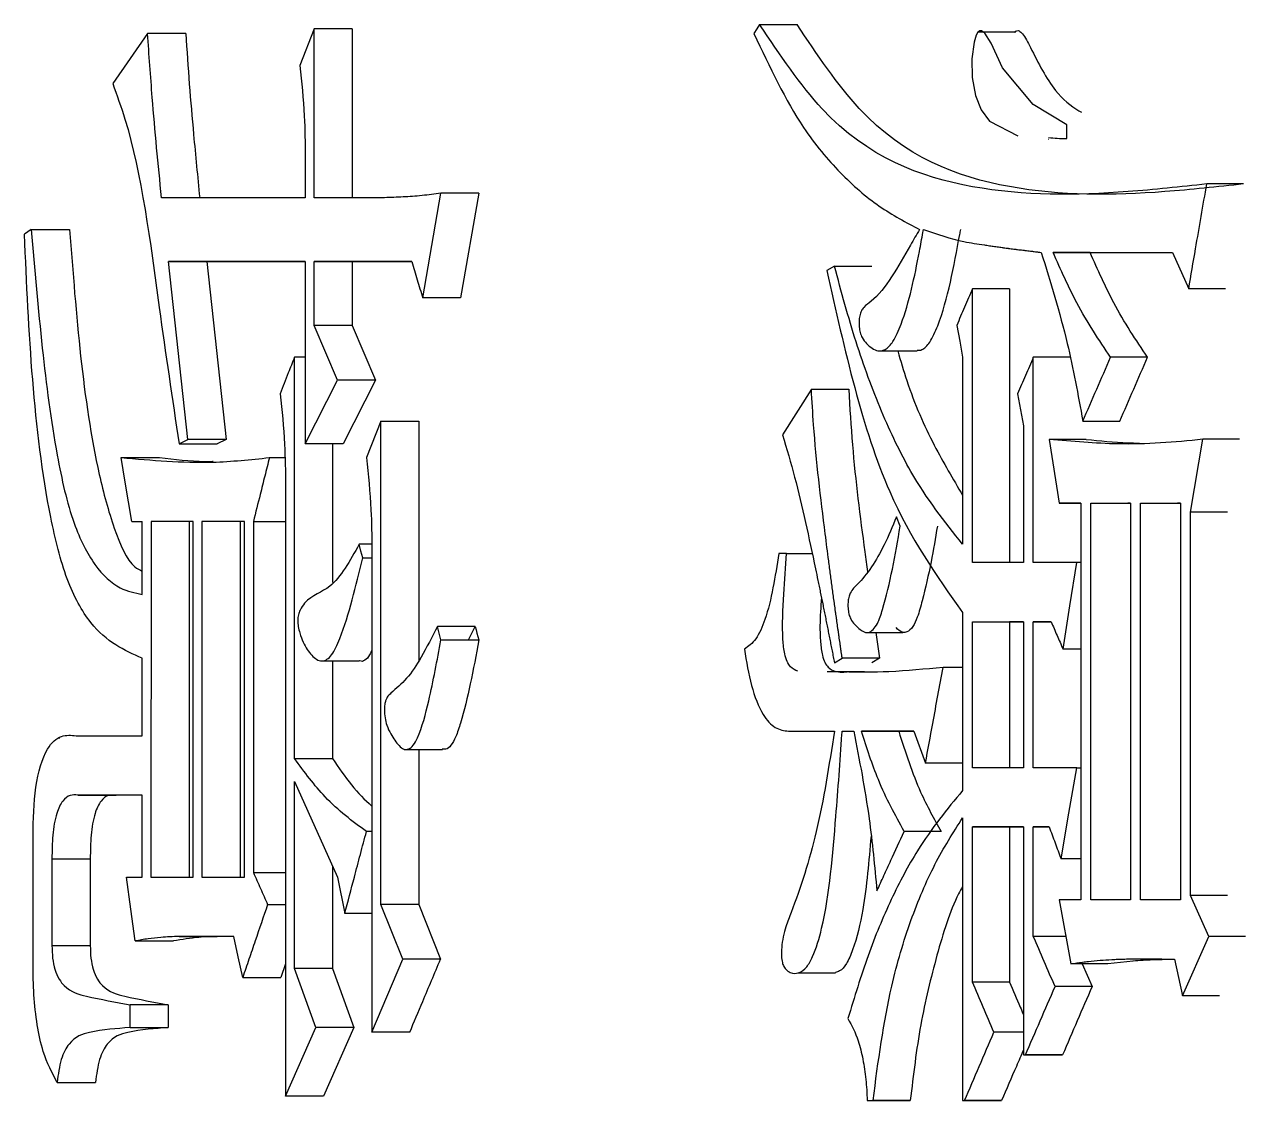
# Model space of a CAD drawing. Header units: millimetres. Extents: x 2063 to 4500, y 825 to 2548.
# Drawn here: x 3144.82 to 3147.716, y 1521.488 to 1524.041 of the extents above; entities that cross this region are included whole.
import ezdxf

# ---------------------------------------------------------------- set-up
doc = ezdxf.new("R2010")
doc.units = ezdxf.units.MM

msp = doc.modelspace()

# ---------------------------------------------------------------- linework, layer by layer
at = {"color": 7, "linetype": 'Continuous', "lineweight": 25}
for p, q in [((3145.1119, 1524.0191), (3145.0293, 1523.9004)), ((3145.2024, 1524.0191), (3145.1119, 1524.0191)), ((3145.5071, 1524.03), (3145.4731, 1523.9434)), ((3145.5071, 1523.6297), (3145.5071, 1524.03)), ((3145.5972, 1524.03), (3145.5972, 1523.6297)), ((3146.5638, 1524.0407), (3146.6525, 1524.0407)), ((3147.1692, 1524.0222), (3147.0807, 1524.0222)), ((3147.2927, 1523.7704), (3147.2927, 1523.8029)), ((3147.2482, 1523.7685), (3147.2487, 1523.7685)), ((3145.4859, 1523.7271), (3145.4859, 1523.6297)), ((3145.7646, 1523.3918), (3145.8079, 1523.6406)), ((3145.8976, 1523.6406), (3145.8079, 1523.6406)), ((3145.8976, 1523.6406), (3145.8543, 1523.3918)), ((3147.7116, 1523.6623), (3147.6243, 1523.6623)), ((3145.4859, 1523.6297), (3145.1451, 1523.6297)), ((3145.6741, 1523.6297), (3145.5071, 1523.6297)), ((3144.8362, 1523.554), (3144.8199, 1523.5432)), ((3144.8362, 1523.554), (3144.9271, 1523.554)), ((3147.2598, 1523.5), (3147.5433, 1523.5)), ((3147.3476, 1523.5), (3147.2598, 1523.5)), ((3147.3476, 1523.5), (3147.5433, 1523.5)), ((3147.5433, 1523.5), (3147.5814, 1523.4134)), ((3145.1618, 1523.4783), (3145.4859, 1523.4783)), ((3145.2077, 1523.0564), (3145.1618, 1523.4783)), ((3145.2523, 1523.4783), (3145.1618, 1523.4783)), ((3145.4859, 1523.4783), (3145.2523, 1523.4783)), ((3145.2523, 1523.4783), (3145.2981, 1523.0564)), ((3145.4859, 1523.4783), (3145.4859, 1523.0456)), ((3145.5071, 1523.4783), (3145.7387, 1523.4783)), ((3145.5071, 1523.3268), (3145.5071, 1523.4783)), ((3145.5972, 1523.4783), (3145.5071, 1523.4783)), ((3145.7387, 1523.4783), (3145.5972, 1523.4783)), ((3145.5972, 1523.4783), (3145.5972, 1523.3268)), ((3146.7412, 1523.4675), (3146.723, 1523.4567)), ((3147.0684, 1522.7644), (3147.0684, 1523.4134)), ((3147.1564, 1523.4134), (3147.1564, 1522.7644)), ((3147.6687, 1523.4134), (3147.5814, 1523.4134)), ((3145.8543, 1523.3918), (3145.7646, 1523.3918)), ((3145.5626, 1523.197), (3145.5071, 1523.3268)), ((3145.5972, 1523.3268), (3145.5071, 1523.3268)), ((3145.5972, 1523.3268), (3145.6526, 1523.197)), ((3146.8488, 1523.2662), (3146.9377, 1523.2662)), ((3145.4604, 1522.2992), (3145.4604, 1523.2511)), ((3145.4859, 1523.2511), (3145.4604, 1523.2511)), ((3147.0451, 1523.2512), (3147.0451, 1522.8077)), ((3147.2129, 1522.7644), (3147.2129, 1523.2512)), ((3145.4859, 1523.0456), (3145.5626, 1523.197)), ((3145.6526, 1523.197), (3145.5626, 1523.197)), ((3145.6526, 1523.197), (3145.5759, 1523.0456)), ((3146.6865, 1523.1754), (3146.6182, 1523.0673)), ((3146.6865, 1523.1754), (3146.775, 1523.1754)), ((3145.6654, 1523.0997), (3145.6311, 1523.0131)), ((3145.6654, 1521.953), (3145.6654, 1523.0997)), ((3145.6654, 1523.0997), (3145.7553, 1523.0997)), ((3145.7553, 1523.0997), (3145.7553, 1522.5315)), ((3147.1895, 1523.0889), (3147.1895, 1522.7644)), ((3147.3303, 1523.0997), (3147.418, 1523.0997)), ((3145.1868, 1523.0456), (3145.2077, 1523.0564)), ((3145.1868, 1523.0456), (3145.2772, 1523.0456)), ((3145.2981, 1523.0564), (3145.2077, 1523.0564)), ((3145.2981, 1523.0564), (3145.2772, 1523.0456)), ((3145.5505, 1523.0456), (3145.5505, 1522.7167)), ((3147.2504, 1523.0564), (3147.2739, 1522.905)), ((3147.3382, 1523.0564), (3147.2504, 1523.0564)), ((3147.5861, 1522.8834), (3147.6148, 1523.0565)), ((3147.702, 1523.0565), (3147.6148, 1523.0565)), ((3145.0497, 1523.0131), (3145.1403, 1523.0131)), ((3145.401, 1523.0131), (3145.4377, 1523.0131)), ((3145.4391, 1522.9482), (3145.4391, 1521.4987)), ((3147.2739, 1522.905), (3147.3256, 1522.905)), ((3147.3256, 1522.905), (3147.2739, 1522.905)), ((3147.3256, 1522.905), (3147.3256, 1521.9639)), ((3147.3491, 1522.905), (3147.4436, 1522.905)), ((3147.3491, 1521.9639), (3147.3491, 1522.905)), ((3147.3491, 1522.905), (3147.4368, 1522.905)), ((3147.4436, 1522.905), (3147.4368, 1522.905)), ((3147.4436, 1522.905), (3147.4436, 1521.9639)), ((3147.4673, 1522.905), (3147.5623, 1522.905)), ((3147.4673, 1521.9639), (3147.4673, 1522.905)), ((3147.4673, 1522.905), (3147.5548, 1522.905)), ((3147.5623, 1522.905), (3147.5548, 1522.905)), ((3147.5623, 1522.905), (3147.5623, 1521.9639)), ((3145.0745, 1522.8617), (3145.0994, 1522.8617)), ((3145.0745, 1522.8617), (3145.0994, 1522.8617)), ((3145.0994, 1522.6886), (3145.0994, 1522.8617)), ((3145.1202, 1522.8617), (3145.1201, 1522.0179)), ((3145.2202, 1522.8617), (3145.1202, 1522.8617)), ((3145.2107, 1522.8617), (3145.1202, 1522.8617)), ((3145.2202, 1522.8617), (3145.2107, 1522.8617)), ((3145.2107, 1522.8617), (3145.2107, 1522.0179)), ((3145.2202, 1522.0179), (3145.2202, 1522.8617)), ((3145.3419, 1522.8617), (3145.2411, 1522.8617)), ((3145.2411, 1522.8617), (3145.2411, 1522.0179)), ((3145.3315, 1522.8617), (3145.2411, 1522.8617)), ((3145.3419, 1522.8617), (3145.3315, 1522.8617)), ((3145.3315, 1522.8617), (3145.3315, 1522.0179)), ((3145.3419, 1522.0179), (3145.3419, 1522.8617)), ((3145.363, 1522.8617), (3145.4391, 1522.8617)), ((3145.363, 1522.8617), (3145.363, 1522.0288)), ((3146.8972, 1522.8509), (3146.888, 1522.8725)), ((3145.6437, 1522.8076), (3145.6139, 1522.8076)), ((3145.644, 1522.7968), (3145.6439, 1521.6502)), ((3145.6225, 1522.7752), (3145.644, 1522.7752)), ((3146.6273, 1522.786), (3146.6092, 1522.786)), ((3146.6273, 1522.786), (3146.6878, 1522.786)), ((3147.1895, 1522.7644), (3147.0684, 1522.7644)), ((3147.3162, 1522.7644), (3147.2129, 1522.7644)), ((3147.3256, 1522.7644), (3147.3162, 1522.7644)), ((3147.0451, 1522.6454), (3147.0451, 1522.2235)), ((3147.0683, 1522.2776), (3147.0684, 1522.6238)), ((3147.0684, 1522.6238), (3147.1895, 1522.6238)), ((3147.0684, 1522.6238), (3147.1564, 1522.6238)), ((3147.1895, 1522.6238), (3147.1564, 1522.6238)), ((3147.1564, 1522.6238), (3147.1564, 1522.2776)), ((3147.1895, 1522.6238), (3147.1895, 1522.2776)), ((3147.2129, 1522.6238), (3147.2551, 1522.6238)), ((3147.2129, 1522.2776), (3147.2129, 1522.6238)), ((3147.2551, 1522.6238), (3147.2129, 1522.6238)), ((3145.8889, 1522.6129), (3145.7993, 1522.6129)), ((3145.8732, 1522.5812), (3145.8889, 1522.6129)), ((3146.8145, 1522.5986), (3146.9034, 1522.5986)), ((3146.8393, 1522.5986), (3146.8479, 1522.5372)), ((3145.8079, 1522.5805), (3145.8976, 1522.5805)), ((3145.0994, 1522.3533), (3145.0994, 1522.5372)), ((3146.7412, 1522.5264), (3146.7595, 1522.5372)), ((3146.8479, 1522.5372), (3146.7595, 1522.5372)), ((3146.8479, 1522.5372), (3146.8296, 1522.5264)), ((3147.3256, 1522.5589), (3147.2833, 1522.5589)), ((3145.5232, 1522.531), (3145.6137, 1522.531)), ((3145.5505, 1522.531), (3145.5505, 1522.2992)), ((3147.0451, 1522.5156), (3146.9988, 1522.5156)), ((3146.8123, 1522.505), (3146.7441, 1522.505)), ((3146.6319, 1522.3641), (3146.741, 1522.3641)), ((3146.6319, 1522.3641), (3146.7204, 1522.3641)), ((3146.7594, 1522.3641), (3146.7869, 1522.3641)), ((3146.8053, 1522.3641), (3146.9294, 1522.3641)), ((3146.8936, 1522.3641), (3146.8053, 1522.3641)), ((3146.9294, 1522.3641), (3146.8936, 1522.3641)), ((3146.9294, 1522.3641), (3146.9571, 1522.2884)), ((3144.9036, 1522.3479), (3144.9002, 1522.3479)), ((3144.9426, 1522.3533), (3145.0994, 1522.3533)), ((3144.9426, 1522.3533), (3145.0333, 1522.3533)), ((3145.721, 1522.3209), (3145.8115, 1522.3209)), ((3145.7553, 1522.3209), (3145.7553, 1521.953)), ((3145.4604, 1522.2992), (3145.5505, 1522.2992)), ((3147.0451, 1522.2884), (3146.9571, 1522.2884)), ((3147.1895, 1522.2776), (3147.0683, 1522.2776)), ((3147.3162, 1522.2776), (3147.2129, 1522.2776)), ((3147.3162, 1522.2776), (3147.3256, 1522.2776)), ((3145.4603, 1522.2451), (3145.5626, 1522.018)), ((3145.4603, 1521.8016), (3145.4603, 1522.2451)), ((3145.0994, 1522.2127), (3144.9467, 1522.2126)), ((3144.9467, 1522.2126), (3145.0374, 1522.2126)), ((3145.0994, 1522.2126), (3145.0374, 1522.2126)), ((3145.0994, 1522.0179), (3145.0994, 1522.2127)), ((3147.0451, 1522.1586), (3147.0451, 1521.4879)), ((3147.0683, 1522.137), (3147.1895, 1522.137)), ((3147.0683, 1521.7692), (3147.0683, 1522.137)), ((3147.1564, 1522.137), (3147.0683, 1522.137)), ((3147.1895, 1522.137), (3147.1564, 1522.137)), ((3147.1564, 1522.137), (3147.1564, 1521.7692)), ((3147.1895, 1522.137), (3147.1895, 1521.5961)), ((3147.2129, 1522.137), (3147.2504, 1522.137)), ((3147.2129, 1521.8774), (3147.2129, 1522.137)), ((3147.2504, 1522.137), (3147.2129, 1522.137)), ((3144.8403, 1521.8124), (3144.8403, 1522.1153)), ((3145.6439, 1522.1262), (3145.6311, 1522.1262)), ((3144.8852, 1522.0612), (3144.8852, 1521.8557)), ((3144.8852, 1522.0612), (3144.976, 1522.0612)), ((3144.976, 1522.0612), (3144.976, 1521.8557)), ((3145.5505, 1522.0449), (3145.5505, 1521.8016)), ((3147.3256, 1522.0613), (3147.2786, 1522.0613)), ((3145.0621, 1522.0179), (3145.0994, 1522.0179)), ((3145.1201, 1522.0179), (3145.2202, 1522.0179)), ((3145.2411, 1522.0179), (3145.3419, 1522.0179)), ((3145.363, 1522.0288), (3145.4391, 1522.0288)), ((3145.5626, 1522.018), (3145.5797, 1521.9314)), ((3147.2739, 1521.9639), (3147.3021, 1521.8125)), ((3147.3256, 1521.9639), (3147.2739, 1521.9639)), ((3147.4436, 1521.9639), (3147.3491, 1521.9639)), ((3147.5623, 1521.9639), (3147.4673, 1521.9639)), ((3147.6291, 1521.8774), (3147.5861, 1521.9747)), ((3145.3968, 1521.953), (3145.4391, 1521.953)), ((3145.6439, 1521.9314), (3145.5797, 1521.9314)), ((3145.7171, 1521.8232), (3145.6654, 1521.953)), ((3145.7553, 1521.953), (3145.6654, 1521.953)), ((3145.7553, 1521.953), (3145.8069, 1521.8232)), ((3145.3166, 1521.8773), (3145.1868, 1521.8773)), ((3145.1868, 1521.8773), (3145.2772, 1521.8773)), ((3145.3166, 1521.8773), (3145.2772, 1521.8773)), ((3147.29, 1521.8774), (3147.2129, 1521.8774)), ((3147.5671, 1521.7367), (3147.6291, 1521.8774)), ((3147.7163, 1521.8774), (3147.6291, 1521.8774)), ((3144.8852, 1521.8557), (3144.976, 1521.8557)), ((3145.0828, 1521.8665), (3145.1734, 1521.8665)), ((3145.4391, 1521.8127), (3145.428, 1521.78)), ((3145.6439, 1521.6502), (3145.7171, 1521.8232)), ((3145.8069, 1521.8232), (3145.7171, 1521.8232)), ((3147.3898, 1521.8125), (3147.3021, 1521.8125)), ((3147.3288, 1521.8125), (3147.3522, 1521.7584)), ((3147.4497, 1521.8187), (3147.3898, 1521.8125)), ((3147.548, 1521.8233), (3147.5671, 1521.7367)), ((3145.5114, 1521.661), (3145.4603, 1521.8016)), ((3145.5505, 1521.8016), (3145.6014, 1521.661)), ((3146.6545, 1521.7907), (3146.7437, 1521.7907)), ((3145.3377, 1521.78), (3145.428, 1521.78)), ((3147.1564, 1521.7692), (3147.0683, 1521.7692)), ((3147.3522, 1521.7584), (3147.2645, 1521.7584)), ((3147.6544, 1521.7367), (3147.5671, 1521.7367)), ((3145.0704, 1521.661), (3145.0704, 1521.7151)), ((3145.161, 1521.7151), (3145.0704, 1521.7151)), ((3145.161, 1521.7151), (3145.161, 1521.661)), ((3145.0704, 1521.661), (3145.161, 1521.661)), ((3145.4391, 1521.4987), (3145.5114, 1521.661)), ((3145.6014, 1521.661), (3145.5114, 1521.661)), ((3145.6014, 1521.661), (3145.5293, 1521.4987)), ((3145.7338, 1521.6502), (3145.6439, 1521.6502)), ((3147.1895, 1521.6502), (3147.1195, 1521.6502)), ((3147.1895, 1521.5961), (3147.1942, 1521.5961)), ((3147.1895, 1521.5961), (3147.2774, 1521.5961)), ((3147.2821, 1521.5961), (3147.1942, 1521.5961)), ((3147.2774, 1521.5961), (3147.2821, 1521.5961)), ((3144.8975, 1521.5311), (3144.9883, 1521.5311)), ((3145.5293, 1521.4987), (3145.4391, 1521.4987)), ((3146.819, 1521.4879), (3146.8328, 1521.4879)), ((3146.819, 1521.4879), (3146.9074, 1521.4879)), ((3147.0451, 1521.4879), (3147.0498, 1521.4879)), ((3147.0451, 1521.4879), (3147.1332, 1521.4879)), ((3147.1378, 1521.4879), (3147.0498, 1521.4879)), ((3147.1332, 1521.4879), (3147.1378, 1521.4879))]:
    msp.add_line(p, q, dxfattribs=at)
at = {"color": 7, "linetype": 'Continuous', "lineweight": 25, "flags": 128}
for points in [[(3145.5972, 1524.03), (3145.5747, 1524.03), (3145.5522, 1524.03), (3145.5297, 1524.03), (3145.5071, 1524.03)], [(3146.5638, 1524.0407), (3146.5571, 1524.03), (3146.5503, 1524.0192)], [(3147.2927, 1523.8029), (3147.2125, 1523.8511), (3147.1395, 1523.9377), (3147.1131, 1523.9964), (3147.0975, 1524.0203), (3147.0901, 1524.0256), (3147.0857, 1524.0257), (3147.0815, 1524.0226), (3147.0773, 1524.0153), (3147.0722, 1523.9984), (3147.067, 1523.9592), (3147.0677, 1523.9149), (3147.0756, 1523.8719), (3147.0891, 1523.8378), (3147.1091, 1523.8113), (3147.1763, 1523.7761), (3147.1763, 1523.7761)], [(3146.7412, 1523.4675), (3146.7777, 1523.4675), (3146.8037, 1523.4675), (3146.8297, 1523.4675)], [(3147.1564, 1523.4134), (3147.1342, 1523.4134), (3147.1119, 1523.4134), (3147.0684, 1523.4134)], [(3147.0312, 1523.3269), (3147.0382, 1523.289), (3147.0451, 1523.2512)], [(3147.3008, 1523.2512), (3147.2786, 1523.2512), (3147.2564, 1523.2512), (3147.2129, 1523.2512)], [(3147.4839, 1523.2512), (3147.4618, 1523.2512), (3147.4397, 1523.2512), (3147.3963, 1523.2512)], [(3147.1755, 1523.1646), (3147.1825, 1523.1268), (3147.1895, 1523.0889)], [(3145.5759, 1523.0456), (3145.5532, 1523.0456), (3145.5195, 1523.0456), (3145.4859, 1523.0456)], [(3145.0745, 1522.8617), (3145.0669, 1522.9083), (3145.0592, 1522.9549), (3145.0497, 1523.0131)], [(3147.5861, 1521.9747), (3147.5861, 1522.429), (3147.5861, 1522.8834)], [(3147.6735, 1522.8834), (3147.6516, 1522.8834), (3147.6298, 1522.8834), (3147.608, 1522.8834), (3147.5861, 1522.8834)], [(3145.6225, 1522.7752), (3145.6182, 1522.7914), (3145.6139, 1522.8076)], [(3147.2833, 1522.5589), (3147.2997, 1522.6616), (3147.3162, 1522.7644)], [(3145.8079, 1522.5805), (3145.8036, 1522.5967), (3145.7993, 1522.6129)], [(3145.8889, 1522.6129), (3145.8911, 1522.6047), (3145.8933, 1522.5966), (3145.8976, 1522.5805)], [(3147.2786, 1522.0613), (3147.2974, 1522.1694), (3147.3162, 1522.2776)], [(3145.0828, 1521.8665), (3145.0724, 1521.9422), (3145.0621, 1522.0179)], [(3147.6735, 1521.9747), (3147.6298, 1521.9747), (3147.5861, 1521.9747)], [(3145.3377, 1521.78), (3145.3272, 1521.8286), (3145.3166, 1521.8773)], [(3145.5505, 1521.8016), (3145.5054, 1521.8016), (3145.4603, 1521.8016)], [(3146.9211, 1521.4879), (3146.8916, 1521.4879), (3146.8328, 1521.4879)], [(3146.9074, 1521.4879), (3146.912, 1521.4879), (3146.9151, 1521.4879), (3146.9181, 1521.4879), (3146.9211, 1521.4879)]]:
    msp.add_lwpolyline(points, dxfattribs=at)
at = {"color": 7, "linetype": 'Continuous', "lineweight": 25}
for points, knots in [([(3145.1451, 1523.6297), (3145.1412, 1523.6692), (3145.1333, 1523.7482), (3145.122, 1523.878), (3145.1155, 1523.9686), (3145.1119, 1524.0191)], [0, 0, 0, 0, 0.306381, 0.612797, 1, 1, 1, 1]), ([(3145.2024, 1524.0191), (3145.2052, 1523.9791), (3145.2106, 1523.8989), (3145.2219, 1523.7692), (3145.2307, 1523.6797), (3145.2356, 1523.6297)], [0, 0, 0, 0, 0.306393, 0.61282, 1, 1, 1, 1]), ([(3146.5503, 1524.0192), (3146.5877, 1523.9399), (3146.6489, 1523.8102), (3146.7537, 1523.6858), (3146.8463, 1523.6053), (3146.911, 1523.5711), (3146.9433, 1523.5541)], [0, 0, 0, 0, 0.345608, 0.56562, 0.783503, 1, 1, 1, 1]), ([(3147.6243, 1523.6623), (3147.5619, 1523.6555), (3147.3748, 1523.6353), (3147.0675, 1523.6325), (3146.7598, 1523.7472), (3146.612, 1523.9685), (3146.5638, 1524.0407)], [0, 0, 0, 0, 0.166548, 0.499383, 0.836688, 1, 1, 1, 1]), ([(3147.7116, 1523.6623), (3147.6492, 1523.6555), (3147.4621, 1523.6352), (3147.1548, 1523.6324), (3146.8476, 1523.748), (3146.7003, 1523.969), (3146.6525, 1524.0407)], [0, 0, 0, 0, 0.166754, 0.500002, 0.83778, 1, 1, 1, 1]), ([(3147.1692, 1524.0221), (3147.1694, 1524.0223), (3147.1707, 1524.0246), (3147.1742, 1524.0264), (3147.1803, 1524.0255), (3147.1921, 1524.0146), (3147.2185, 1523.9602), (3147.2585, 1523.8836), (3147.3037, 1523.8452), (3147.3251, 1523.8335), (3147.3272, 1523.8324)], [0, 0, 0, 0, 0.002584, 0.028109, 0.054673, 0.100241, 0.232006, 0.645153, 0.96551, 1, 1, 1, 1]), ([(3145.4731, 1523.9434), (3145.4773, 1523.9037), (3145.4849, 1523.8325), (3145.4856, 1523.7594), (3145.4859, 1523.7271)], [0, 0, 0, 0, 0.558835, 1, 1, 1, 1]), ([(3145.0293, 1523.9004), (3145.0393, 1523.8728), (3145.094, 1523.7216), (3145.1321, 1523.4118), (3145.1708, 1523.1526), (3145.1868, 1523.0456)], [0, 0, 0, 0, 0.116288, 0.635254, 1, 1, 1, 1]), ([(3147.2488, 1523.7724), (3147.2628, 1523.771), (3147.2774, 1523.7694), (3147.2921, 1523.7704), (3147.2927, 1523.7704)], [0, 0, 0, 0, 0.960238, 1, 1, 1, 1]), ([(3145.8079, 1523.6406), (3145.7929, 1523.6385), (3145.7631, 1523.6343), (3145.7184, 1523.631), (3145.6888, 1523.6302), (3145.6741, 1523.6297)], [0, 0, 0, 0, 0.33558, 0.667724, 1, 1, 1, 1]), ([(3147.5814, 1523.4134), (3147.5868, 1523.4452), (3147.5967, 1523.5025), (3147.611, 1523.5854), (3147.6199, 1523.6367), (3147.6243, 1523.6623)], [0, 0, 0, 0, 0.382595, 0.691297, 1, 1, 1, 1]), ([(3144.8362, 1523.554), (3144.8443, 1523.4598), (3144.8598, 1523.2782), (3144.8905, 1523.0415), (3144.931, 1522.8596), (3144.9853, 1522.7525), (3145.0428, 1522.7001), (3145.0819, 1522.6922), (3145.0994, 1522.6886)], [0, 0, 0, 0, 0.245646, 0.473666, 0.633063, 0.763711, 0.894016, 1, 1, 1, 1]), ([(3144.9271, 1523.554), (3144.9426, 1523.3515), (3144.9619, 1523.0978), (3145.0301, 1522.8447), (3145.067, 1522.76), (3145.0934, 1522.7467), (3145.0994, 1522.7437)], [0, 0, 0, 0, 0.63735, 0.798589, 0.954752, 1, 1, 1, 1]), ([(3146.9433, 1523.554), (3146.9359, 1523.5419), (3146.8991, 1523.4809), (3146.8582, 1523.4022), (3146.814, 1523.3742), (3146.8047, 1523.3619), (3146.8009, 1523.3502), (3146.7993, 1523.3368), (3146.7996, 1523.3229), (3146.802, 1523.3091), (3146.8079, 1523.2947), (3146.8219, 1523.278), (3146.8404, 1523.2643), (3146.8628, 1523.2678), (3146.8826, 1523.2892), (3146.9147, 1523.3631), (3146.9345, 1523.4567), (3146.9488, 1523.5346), (3146.9521, 1523.5517), (3146.9525, 1523.554)], [0, 0, 0, 0, 0.066203, 0.331418, 0.376174, 0.392134, 0.408285, 0.422252, 0.437571, 0.454108, 0.470588, 0.499884, 0.567199, 0.607022, 0.655995, 0.720748, 0.938177, 0.991744, 1, 1, 1, 1]), ([(3146.9377, 1523.2677), (3146.9414, 1523.2678), (3146.9519, 1523.2679), (3146.9696, 1523.2879), (3147.0073, 1523.3701), (3147.0249, 1523.4711), (3147.04, 1523.5501), (3147.0407, 1523.554)], [0, 0, 0, 0, 0.06199, 0.176405, 0.324608, 0.966385, 1, 1, 1, 1]), ([(3146.9525, 1523.554), (3146.9844, 1523.5433), (3147.0321, 1523.5271), (3147.0846, 1523.5195), (3147.1068, 1523.5161), (3147.1149, 1523.515), (3147.121, 1523.5141), (3147.1271, 1523.5132), (3147.1331, 1523.5124), (3147.1382, 1523.5117), (3147.1432, 1523.511), (3147.1473, 1523.5105), (3147.1513, 1523.5099), (3147.1554, 1523.5094), (3147.1594, 1523.5089), (3147.1645, 1523.5082), (3147.1686, 1523.5077), (3147.1736, 1523.507), (3147.1777, 1523.5065), (3147.1818, 1523.506), (3147.1858, 1523.5055), (3147.1899, 1523.505), (3147.1949, 1523.5044), (3147.199, 1523.5039), (3147.2041, 1523.5033), (3147.2081, 1523.5028), (3147.2132, 1523.5022), (3147.2173, 1523.5017), (3147.2214, 1523.5012), (3147.2258, 1523.5007), (3147.2293, 1523.5002), (3147.2317, 1523.5)], [0, 0, 0, 0, 0.346641, 0.519778, 0.563061, 0.584702, 0.606343, 0.627984, 0.649626, 0.671267, 0.682088, 0.703729, 0.714549, 0.72537, 0.747011, 0.757832, 0.779473, 0.790294, 0.811935, 0.822756, 0.833576, 0.855218, 0.866038, 0.88768, 0.8985, 0.920141, 0.930962, 0.952603, 0.963424, 0.974245, 1, 1, 1, 1]), ([(3145.0994, 1522.5372), (3145.057, 1522.5561), (3144.9908, 1522.5855), (3144.9174, 1522.7198), (3144.8436, 1523.0203), (3144.8304, 1523.311), (3144.8199, 1523.5432)], [0, 0, 0, 0, 0.2265728, 0.3529789, 0.4833551, 1, 1, 1, 1]), ([(3147.2317, 1523.5), (3147.2536, 1523.4294), (3147.293, 1523.3028), (3147.3189, 1523.162), (3147.3303, 1523.0997)], [0, 0, 0, 0, 0.5578888, 1, 1, 1, 1]), ([(3147.3963, 1523.2512), (3147.3687, 1523.2922), (3147.3192, 1523.3658), (3147.278, 1523.4587), (3147.2598, 1523.5)], [0, 0, 0, 0, 0.556387, 1, 1, 1, 1]), ([(3147.4839, 1523.2512), (3147.4564, 1523.2922), (3147.4068, 1523.3658), (3147.3658, 1523.4587), (3147.3476, 1523.4999)], [0, 0, 0, 0, 0.556343, 1, 1, 1, 1]), ([(3145.7387, 1523.4783), (3145.743, 1523.4639), (3145.7517, 1523.435), (3145.7603, 1523.4062), (3145.7646, 1523.3918)], [0, 0, 0, 0, 0.499999, 1, 1, 1, 1]), ([(3147.0451, 1522.8077), (3147.0027, 1522.8612), (3146.9323, 1522.9501), (3146.8511, 1523.1216), (3146.7903, 1523.2854), (3146.7576, 1523.4066), (3146.7412, 1523.4675)], [0, 0, 0, 0, 0.333002, 0.552476, 0.774971, 1, 1, 1, 1]), ([(3146.723, 1523.4567), (3146.7653, 1523.2682), (3146.8397, 1522.9367), (3146.9832, 1522.7332), (3147.0451, 1522.6454)], [0, 0, 0, 0, 0.568507, 1, 1, 1, 1]), ([(3147.0684, 1523.4134), (3147.0622, 1523.399), (3147.0498, 1523.3701), (3147.0374, 1523.3413), (3147.0312, 1523.3269)], [0, 0, 0, 0, 0.499999, 1, 1, 1, 1]), ([(3146.8912, 1523.2662), (3146.8982, 1523.2424), (3146.9223, 1523.1602), (3146.9741, 1523.0438), (3147.0223, 1522.9625), (3147.0451, 1522.9241)], [0, 0, 0, 0, 0.176257, 0.610601, 1, 1, 1, 1]), ([(3145.4604, 1523.2511), (3145.4555, 1523.2388), (3145.4474, 1523.2182), (3145.4361, 1523.1893), (3145.4297, 1523.1728), (3145.4264, 1523.1646)], [0, 0, 0, 0, 0.428346, 0.714167, 1, 1, 1, 1]), ([(3147.2129, 1523.2512), (3147.2067, 1523.2367), (3147.1942, 1523.2079), (3147.1818, 1523.179), (3147.1755, 1523.1646)], [0, 0, 0, 0, 0.499999, 1, 1, 1, 1]), ([(3147.3303, 1523.0997), (3147.3413, 1523.125), (3147.3633, 1523.1754), (3147.3853, 1523.2259), (3147.3963, 1523.2512)], [0, 0, 0, 0, 0.4999967, 1, 1, 1, 1]), ([(3147.418, 1523.0997), (3147.429, 1523.125), (3147.4509, 1523.1754), (3147.4729, 1523.2259), (3147.4839, 1523.2512)], [0, 0, 0, 0, 0.5000021, 1, 1, 1, 1]), ([(3146.7595, 1522.5372), (3146.7591, 1522.5399), (3146.7583, 1522.5451), (3146.7572, 1522.5531), (3146.7561, 1522.561), (3146.7546, 1522.5716), (3146.7531, 1522.5822), (3146.7516, 1522.5928), (3146.7504, 1522.6007), (3146.7489, 1522.6113), (3146.7474, 1522.6219), (3146.746, 1522.6325), (3146.7448, 1522.6405), (3146.7434, 1522.6511), (3146.7419, 1522.6617), (3146.74, 1522.675), (3146.7382, 1522.6882), (3146.736, 1522.7042), (3146.7332, 1522.7254), (3146.7303, 1522.7467), (3146.7254, 1522.784), (3146.7113, 1522.8962), (3146.6947, 1523.0312), (3146.6881, 1523.1473), (3146.6865, 1523.1754)], [0, 0, 0, 0, 0.012619, 0.025237, 0.037856, 0.050474, 0.075711, 0.08833, 0.100948, 0.113567, 0.138804, 0.151422, 0.164041, 0.176659, 0.201896, 0.214515, 0.239752, 0.264989, 0.290226, 0.3407, 0.365937, 0.466887, 0.870929, 1, 1, 1, 1]), ([(3146.775, 1523.1754), (3146.7776, 1523.1314), (3146.7854, 1523.0007), (3146.804, 1522.8576), (3146.8174, 1522.7579), (3146.8195, 1522.7423)], [0, 0, 0, 0, 0.299395, 0.889632, 1, 1, 1, 1]), ([(3145.4264, 1523.1646), (3145.4306, 1523.1248), (3145.4382, 1523.0537), (3145.4389, 1522.9805), (3145.4391, 1522.9482)], [0, 0, 0, 0, 0.558839, 1, 1, 1, 1]), ([(3146.6182, 1523.0673), (3146.6279, 1523.0341), (3146.6576, 1522.9326), (3146.6826, 1522.8137), (3146.701, 1522.7263), (3146.7048, 1522.7078), (3146.7086, 1522.6893), (3146.7119, 1522.6731), (3146.7148, 1522.6591), (3146.7162, 1522.6522), (3146.718, 1522.6429), (3146.7199, 1522.6336), (3146.7218, 1522.6243), (3146.7232, 1522.6173), (3146.725, 1522.608), (3146.7269, 1522.5987), (3146.7287, 1522.5893), (3146.7301, 1522.5824), (3146.732, 1522.573), (3146.7338, 1522.5637), (3146.7357, 1522.5544), (3146.737, 1522.5474), (3146.7389, 1522.5381), (3146.7403, 1522.5311), (3146.7412, 1522.5264)], [0, 0, 0, 0, 0.194919, 0.596792, 0.647185, 0.672381, 0.697577, 0.74797, 0.760568, 0.773166, 0.785764, 0.81096, 0.823558, 0.836156, 0.848754, 0.873951, 0.886549, 0.899147, 0.911745, 0.936941, 0.949539, 0.962137, 0.974736, 1, 1, 1, 1]), ([(3147.6148, 1523.0565), (3147.5813, 1523.0532), (3147.5144, 1523.0467), (3147.3926, 1523.0436), (3147.305, 1523.0515), (3147.2504, 1523.0564)], [0, 0, 0, 0, 0.273667, 0.547376, 1, 1, 1, 1]), ([(3147.3382, 1523.0564), (3147.3711, 1523.0531), (3147.4131, 1523.0487), (3147.4554, 1523.0478), (3147.4644, 1523.0476)], [0, 0, 0, 0, 0.7854, 1, 1, 1, 1]), ([(3145.0497, 1523.0131), (3145.0856, 1523.01), (3145.1575, 1523.0037), (3145.2746, 1522.9999), (3145.3561, 1523.0085), (3145.401, 1523.0131)], [0, 0, 0, 0, 0.309877, 0.619791, 1, 1, 1, 1]), ([(3145.1403, 1523.0131), (3145.1762, 1523.0089), (3145.2166, 1523.0041), (3145.2575, 1523.0041), (3145.2621, 1523.004)], [0, 0, 0, 0, 0.887694, 1, 1, 1, 1]), ([(3145.2669, 1523.0035), (3145.2674, 1523.0037), (3145.2692, 1523.0047), (3145.2652, 1523.004), (3145.262, 1523.0034)], [0, 0, 0, 0, 0.230108, 1, 1, 1, 1]), ([(3145.401, 1523.0131), (3145.3974, 1522.9986), (3145.3901, 1522.9695), (3145.3774, 1522.919), (3145.3684, 1522.8831), (3145.363, 1522.8617)], [0, 0, 0, 0, 0.288217, 0.576435, 1, 1, 1, 1]), ([(3145.6311, 1523.0131), (3145.6354, 1522.9721), (3145.643, 1522.9009), (3145.6437, 1522.8277), (3145.644, 1522.7968)], [0, 0, 0, 0, 0.576873, 1, 1, 1, 1]), ([(3146.888, 1522.8725), (3146.8787, 1522.8496), (3146.8609, 1522.8059), (3146.8293, 1522.7522), (3146.8018, 1522.7172), (3146.7815, 1522.6995), (3146.7748, 1522.6818), (3146.7731, 1522.6693), (3146.7732, 1522.6556), (3146.7752, 1522.6417), (3146.7805, 1522.6276), (3146.7924, 1522.6134), (3146.8062, 1522.6007), (3146.8217, 1522.5968), (3146.8332, 1522.6045), (3146.8456, 1522.6217), (3146.8613, 1522.6711), (3146.8795, 1522.7483), (3146.8913, 1522.8165), (3146.8972, 1522.8509)], [0, 0, 0, 0, 0.117411, 0.224514, 0.331514, 0.385099, 0.401502, 0.417942, 0.434593, 0.453955, 0.473463, 0.503457, 0.565822, 0.597864, 0.6299, 0.663784, 0.718184, 0.85806, 1, 1, 1, 1]), ([(3146.9854, 1522.8509), (3146.9806, 1522.8224), (3146.9704, 1522.7618), (3146.954, 1522.6899), (3146.9397, 1522.6377), (3146.9276, 1522.6107), (3146.9147, 1522.5987), (3146.9005, 1522.5972), (3146.8922, 1522.6051), (3146.8873, 1522.6099)], [0, 0, 0, 0, 0.251355, 0.535833, 0.663298, 0.7524074, 0.8422003, 0.9051749, 1, 1, 1, 1]), ([(3145.6139, 1522.8076), (3145.592, 1522.7681), (3145.5531, 1522.6982), (3145.4989, 1522.6877), (3145.4749, 1522.6557), (3145.4696, 1522.6407), (3145.4677, 1522.6267), (3145.4692, 1522.6113), (3145.4737, 1522.5937), (3145.4836, 1522.5682), (3145.5008, 1522.5418), (3145.525, 1522.5255), (3145.5503, 1522.5417), (3145.5859, 1522.6243), (3145.6063, 1522.7083), (3145.6225, 1522.7752)], [0, 0, 0, 0, 0.206756, 0.36622, 0.399315, 0.414903, 0.42938, 0.446247, 0.465285, 0.496864, 0.558757, 0.621691, 0.682799, 0.747419, 1, 1, 1, 1]), ([(3146.6092, 1522.786), (3146.6006, 1522.7309), (3146.5889, 1522.6549), (3146.5561, 1522.5791), (3146.5371, 1522.5655), (3146.5277, 1522.5588)], [0, 0, 0, 0, 0.572071, 0.789697, 1, 1, 1, 1]), ([(3146.6543, 1522.5063), (3146.6483, 1522.5088), (3146.639, 1522.5127), (3146.6284, 1522.5288), (3146.6218, 1522.5511), (3146.6161, 1522.6054), (3146.621, 1522.686), (3146.6253, 1522.7538), (3146.6273, 1522.786)], [0, 0, 0, 0, 0.1205275, 0.1871773, 0.2540797, 0.3617656, 0.6971494, 1, 1, 1, 1]), ([(3146.7103, 1522.681), (3146.7087, 1522.6587), (3146.706, 1522.6236), (3146.7075, 1522.5772), (3146.7112, 1522.547), (3146.7181, 1522.5266), (3146.7283, 1522.5126), (3146.7479, 1522.5024), (3146.7646, 1522.5045), (3146.7758, 1522.5058)], [0, 0, 0, 0, 0.2337206, 0.3700639, 0.4821612, 0.5546155, 0.6270686, 0.7492778, 1, 1, 1, 1]), ([(3147.2551, 1522.6238), (3147.2598, 1522.6129), (3147.2692, 1522.5913), (3147.2786, 1522.5697), (3147.2833, 1522.5589)], [0, 0, 0, 0, 0.500001, 1, 1, 1, 1]), ([(3145.7993, 1522.6129), (3145.7867, 1522.5878), (3145.7639, 1522.5423), (3145.7272, 1522.4857), (3145.6989, 1522.4643), (3145.6821, 1522.4475), (3145.6769, 1522.4386), (3145.6742, 1522.4266), (3145.6735, 1522.4124), (3145.6752, 1522.3954), (3145.6798, 1522.3749), (3145.6914, 1522.3521), (3145.705, 1522.3329), (3145.7198, 1522.3193), (3145.7316, 1522.3209), (3145.7429, 1522.3303), (3145.7612, 1522.3651), (3145.7836, 1522.4508), (3145.7988, 1522.532), (3145.8079, 1522.5805)], [0, 0, 0, 0, 0.133739, 0.243051, 0.352533, 0.371712, 0.391103, 0.40333, 0.418292, 0.440552, 0.463875, 0.498841, 0.561321, 0.592898, 0.624761, 0.654015, 0.68757, 0.813379, 1, 1, 1, 1]), ([(3145.8976, 1522.5805), (3145.8912, 1522.5454), (3145.8788, 1522.4774), (3145.8601, 1522.4011), (3145.8442, 1522.3522), (3145.8325, 1522.3301), (3145.8211, 1522.3201), (3145.8141, 1522.3215), (3145.8113, 1522.3221)], [0, 0, 0, 0, 0.332169, 0.644911, 0.764477, 0.861963, 0.944096, 1, 1, 1, 1]), ([(3145.6439, 1522.556), (3145.6422, 1522.5524), (3145.6347, 1522.5361), (3145.6227, 1522.5265), (3145.6145, 1522.5314), (3145.614, 1522.5317)], [0, 0, 0, 0, 0.216989, 0.955314, 1, 1, 1, 1]), ([(3146.5277, 1522.5588), (3146.5325, 1522.5293), (3146.5421, 1522.4711), (3146.5679, 1522.4043), (3146.6, 1522.3687), (3146.6213, 1522.3656), (3146.6319, 1522.3641)], [0, 0, 0, 0, 0.291567, 0.574035, 0.788626, 1, 1, 1, 1]), ([(3146.9988, 1522.5156), (3146.9559, 1522.5113), (3146.8768, 1522.5035), (3146.7852, 1522.5043), (3146.7366, 1522.5051), (3146.7239, 1522.5053)], [0, 0, 0, 0, 0.465184, 0.860123, 1, 1, 1, 1]), ([(3146.9571, 1522.2884), (3146.9629, 1522.3198), (3146.9727, 1522.3734), (3146.9866, 1522.4491), (3146.9947, 1522.4934), (3146.9988, 1522.5156)], [0, 0, 0, 0, 0.414509, 0.7072526, 1, 1, 1, 1]), ([(3146.741, 1522.3641), (3146.7284, 1522.283), (3146.7045, 1522.1285), (3146.6574, 1521.9811), (3146.6241, 1521.8988), (3146.6165, 1521.8633), (3146.615, 1521.8344), (3146.6163, 1521.8194), (3146.6201, 1521.8072), (3146.6268, 1521.7971), (3146.6391, 1521.7892), (3146.6566, 1521.7888), (3146.6754, 1521.8021), (3146.695, 1521.8379), (3146.7279, 1521.9515), (3146.7424, 1522.1374), (3146.7553, 1522.2941), (3146.7593, 1522.3618), (3146.7594, 1522.3641)], [0, 0, 0, 0, 0.188824, 0.359425, 0.391174, 0.431004, 0.443042, 0.4552, 0.463942, 0.475035, 0.493349, 0.52466, 0.556942, 0.585534, 0.64557, 0.848774, 0.994709, 1, 1, 1, 1]), ([(3146.7869, 1522.3641), (3146.8003, 1522.2957), (3146.8243, 1522.1731), (3146.8366, 1522.043), (3146.842, 1521.9855)], [0, 0, 0, 0, 0.55855, 1, 1, 1, 1]), ([(3146.9064, 1522.1262), (3146.885, 1522.1653), (3146.8466, 1522.2358), (3146.818, 1522.3246), (3146.8053, 1522.3641)], [0, 0, 0, 0, 0.555111, 1, 1, 1, 1]), ([(3146.8936, 1522.3641), (3146.9099, 1522.3139), (3146.9385, 1522.2249), (3146.9776, 1522.1561), (3146.9946, 1522.1262)], [0, 0, 0, 0, 0.56494, 1, 1, 1, 1]), ([(3144.8403, 1522.1153), (3144.841, 1522.1547), (3144.8424, 1522.2317), (3144.8689, 1522.3253), (3144.9073, 1522.3568), (3144.9308, 1522.3545), (3144.9426, 1522.3533)], [0, 0, 0, 0, 0.295173, 0.576606, 0.789028, 1, 1, 1, 1]), ([(3145.6311, 1522.1262), (3145.5977, 1522.1507), (3145.5379, 1522.1948), (3145.4842, 1522.2672), (3145.4604, 1522.2992)], [0, 0, 0, 0, 0.557248, 1, 1, 1, 1]), ([(3145.5505, 1522.2992), (3145.5803, 1522.2564), (3145.6103, 1522.2133), (3145.6438, 1522.187), (3145.6439, 1522.1868)], [0, 0, 0, 0, 0.994822, 1, 1, 1, 1]), ([(3147.0451, 1522.2235), (3147.0084, 1522.1789), (3146.9476, 1522.1051), (3146.8747, 1521.9666), (3146.8189, 1521.8334), (3146.7885, 1521.7331), (3146.7732, 1521.6826)], [0, 0, 0, 0, 0.333809, 0.553089, 0.775219, 1, 1, 1, 1]), ([(3144.9467, 1522.2126), (3144.9405, 1522.2131), (3144.9283, 1522.2139), (3144.9101, 1522.2011), (3144.8942, 1522.1685), (3144.8861, 1522.1176), (3144.8855, 1522.0801), (3144.8852, 1522.0612)], [0, 0, 0, 0, 0.178016, 0.357314, 0.541602, 0.768589, 1, 1, 1, 1]), ([(3145.0272, 1522.2121), (3145.0245, 1522.2121), (3145.0157, 1522.2123), (3145.0009, 1522.2008), (3144.9851, 1522.1685), (3144.977, 1522.1176), (3144.9764, 1522.0801), (3144.976, 1522.0612)], [0, 0, 0, 0, 0.0867607, 0.2858243, 0.4905188, 0.7427767, 1, 1, 1, 1]), ([(3146.8328, 1521.4879), (3146.845, 1521.5808), (3146.8651, 1521.7328), (3146.9205, 1521.917), (3146.9774, 1522.0519), (3147.0227, 1522.1232), (3147.0451, 1522.1586)], [0, 0, 0, 0, 0.347456, 0.568585, 0.785979, 1, 1, 1, 1]), ([(3147.2504, 1522.137), (3147.2551, 1522.1244), (3147.2645, 1522.0991), (3147.2739, 1522.0739), (3147.2786, 1522.0613)], [0, 0, 0, 0, 0.500001, 1, 1, 1, 1]), ([(3145.5797, 1521.9314), (3145.5873, 1521.9602), (3145.5996, 1522.0071), (3145.6168, 1522.072), (3145.6263, 1522.1081), (3145.6311, 1522.1261)], [0, 0, 0, 0, 0.444073, 0.722036, 1, 1, 1, 1]), ([(3146.8279, 1522.115), (3146.8229, 1522.0563), (3146.8148, 1521.9617), (3146.7916, 1521.86), (3146.771, 1521.8129), (3146.7563, 1521.7948), (3146.7469, 1521.7928), (3146.7435, 1521.7921)], [0, 0, 0, 0, 0.454474, 0.731259, 0.84685, 0.944624, 1, 1, 1, 1]), ([(3146.842, 1521.9855), (3146.8475, 1521.9976), (3146.8585, 1522.0217), (3146.88, 1522.0686), (3146.8959, 1522.1034), (3146.9064, 1522.1262)], [0, 0, 0, 0, 0.25711, 0.51422, 1, 1, 1, 1]), ([(3146.9946, 1522.1262), (3146.9872, 1522.1262), (3146.9723, 1522.1262), (3146.9429, 1522.1262), (3146.9209, 1522.1262), (3146.9064, 1522.1262)], [0, 0, 0, 0, 0.2525093, 0.5050093, 1, 1, 1, 1]), ([(3145.363, 1522.0288), (3145.3686, 1522.0161), (3145.3799, 1521.9909), (3145.3912, 1521.9657), (3145.3968, 1521.953)], [0, 0, 0, 0, 0.499999, 1, 1, 1, 1]), ([(3147.0451, 1521.9957), (3147.0419, 1521.9899), (3147.0169, 1521.9448), (3146.9829, 1521.8327), (3146.9426, 1521.6692), (3146.9283, 1521.5486), (3146.9211, 1521.4879)], [0, 0, 0, 0, 0.046421, 0.359328, 0.677626, 1, 1, 1, 1]), ([(3145.3968, 1521.953), (3145.3869, 1521.9242), (3145.3721, 1521.8809), (3145.3524, 1521.8232), (3145.3426, 1521.7944), (3145.3377, 1521.78)], [0, 0, 0, 0, 0.5, 0.75, 1, 1, 1, 1]), ([(3145.1868, 1521.8773), (3145.1723, 1521.8768), (3145.1477, 1521.8758), (3145.113, 1521.872), (3145.0929, 1521.8683), (3145.0828, 1521.8665)], [0, 0, 0, 0, 0.415687, 0.707752, 1, 1, 1, 1]), ([(3145.2772, 1521.8773), (3145.2628, 1521.8769), (3145.2382, 1521.8761), (3145.2036, 1521.8716), (3145.1835, 1521.8682), (3145.1734, 1521.8665)], [0, 0, 0, 0, 0.416267, 0.70808, 1, 1, 1, 1]), ([(3147.2645, 1521.7584), (3147.2559, 1521.7782), (3147.2387, 1521.8179), (3147.2215, 1521.8575), (3147.2129, 1521.8774)], [0, 0, 0, 0, 0.500001, 1, 1, 1, 1]), ([(3144.8852, 1521.8557), (3144.8855, 1521.8456), (3144.886, 1521.8256), (3144.892, 1521.7972), (3144.9018, 1521.7748), (3144.9263, 1521.7457), (3144.9838, 1521.731), (3145.036, 1521.7214), (3145.0704, 1521.7151)], [0, 0, 0, 0, 0.060123, 0.1192, 0.185763, 0.251345, 0.507834, 1, 1, 1, 1]), ([(3144.9761, 1521.8557), (3144.9763, 1521.8456), (3144.9769, 1521.8256), (3144.9828, 1521.7972), (3144.9926, 1521.7748), (3145.0171, 1521.7457), (3145.0745, 1521.731), (3145.1267, 1521.7214), (3145.161, 1521.7151)], [0, 0, 0, 0, 0.060186, 0.119313, 0.185904, 0.25149, 0.507936, 1, 1, 1, 1]), ([(3144.8975, 1521.5311), (3144.8855, 1521.5536), (3144.8656, 1521.5911), (3144.8492, 1521.6674), (3144.8415, 1521.7386), (3144.8407, 1521.7878), (3144.8403, 1521.8124)], [0, 0, 0, 0, 0.32906, 0.549528, 0.774008, 1, 1, 1, 1]), ([(3145.7338, 1521.6502), (3145.744, 1521.6744), (3145.7613, 1521.7154), (3145.7857, 1521.7731), (3145.7998, 1521.8065), (3145.8069, 1521.8232)], [0, 0, 0, 0, 0.420871, 0.710435, 1, 1, 1, 1]), ([(3147.3021, 1521.8125), (3147.3113, 1521.8138), (3147.3251, 1521.8158), (3147.3574, 1521.8198), (3147.3828, 1521.8218), (3147.406, 1521.8229), (3147.4129, 1521.8232), (3147.4199, 1521.8235), (3147.4268, 1521.8237), (3147.4361, 1521.8239), (3147.4454, 1521.8241), (3147.4547, 1521.8242), (3147.4617, 1521.8242), (3147.4686, 1521.8243), (3147.4756, 1521.8243), (3147.4826, 1521.8242), (3147.4884, 1521.8242), (3147.4931, 1521.8241), (3147.4966, 1521.8241), (3147.5, 1521.8241), (3147.5035, 1521.824), (3147.507, 1521.824), (3147.5105, 1521.8239), (3147.514, 1521.8239), (3147.5187, 1521.8238), (3147.5233, 1521.8237), (3147.528, 1521.8236), (3147.5315, 1521.8236), (3147.535, 1521.8235), (3147.5385, 1521.8235), (3147.5428, 1521.8234), (3147.546, 1521.8233), (3147.548, 1521.8233)], [0, 0, 0, 0, 0.113118, 0.169677, 0.395941, 0.424221, 0.4525, 0.480779, 0.509059, 0.537338, 0.593897, 0.622177, 0.650456, 0.678735, 0.707015, 0.735294, 0.763573, 0.777713, 0.791853, 0.805993, 0.820132, 0.834272, 0.848412, 0.862551, 0.876691, 0.90497, 0.91911, 0.93325, 0.947389, 0.961529, 0.975669, 1, 1, 1, 1]), ([(3147.4493, 1521.8198), (3147.457, 1521.8203), (3147.4766, 1521.8217), (3147.5152, 1521.8231), (3147.5378, 1521.8232), (3147.547, 1521.8233)], [0, 0, 0, 0, 0.27763, 0.704747, 1, 1, 1, 1]), ([(3147.1195, 1521.6502), (3147.111, 1521.67), (3147.0939, 1521.7097), (3147.0769, 1521.7494), (3147.0683, 1521.7692)], [0, 0, 0, 0, 0.500001, 1, 1, 1, 1]), ([(3147.1564, 1521.7692), (3147.1649, 1521.7494), (3147.1759, 1521.7236), (3147.187, 1521.6979), (3147.1895, 1521.6919)], [0, 0, 0, 0, 0.770201, 1, 1, 1, 1]), ([(3147.1942, 1521.5961), (3147.2059, 1521.6232), (3147.2293, 1521.6772), (3147.2527, 1521.7313), (3147.2645, 1521.7584)], [0, 0, 0, 0, 0.5, 1, 1, 1, 1]), ([(3147.3522, 1521.7584), (3147.3405, 1521.7313), (3147.3171, 1521.6772), (3147.2937, 1521.6232), (3147.2821, 1521.5961)], [0, 0, 0, 0, 0.499999, 1, 1, 1, 1]), ([(3146.7732, 1521.6826), (3146.782, 1521.6661), (3146.7967, 1521.6386), (3146.8091, 1521.5862), (3146.8165, 1521.5383), (3146.8182, 1521.5048), (3146.819, 1521.4879)], [0, 0, 0, 0, 0.330678, 0.5509904, 0.7745699, 1, 1, 1, 1]), ([(3145.0704, 1521.661), (3145.0384, 1521.6588), (3144.9899, 1521.6555), (3144.9324, 1521.6383), (3144.9051, 1521.5879), (3144.9001, 1521.5503), (3144.8975, 1521.5312)], [0, 0, 0, 0, 0.492785, 0.749576, 0.872123, 1, 1, 1, 1]), ([(3145.161, 1521.661), (3145.1291, 1521.6588), (3145.0806, 1521.6555), (3145.0232, 1521.6383), (3144.996, 1521.5879), (3144.9909, 1521.5503), (3144.9883, 1521.5311)], [0, 0, 0, 0, 0.492676, 0.749427, 0.872012, 1, 1, 1, 1]), ([(3147.0498, 1521.4879), (3147.0614, 1521.515), (3147.0846, 1521.5691), (3147.1079, 1521.6232), (3147.1195, 1521.6502)], [0, 0, 0, 0, 0.4999997, 1, 1, 1, 1]), ([(3147.1895, 1521.6084), (3147.1839, 1521.5953), (3147.1666, 1521.5551), (3147.1494, 1521.515), (3147.1378, 1521.4879)], [0, 0, 0, 0, 0.326762, 1, 1, 1, 1])]:
    msp.add_open_spline(points, degree=3, knots=knots, dxfattribs=at)

doc.saveas('drawing.dxf')
